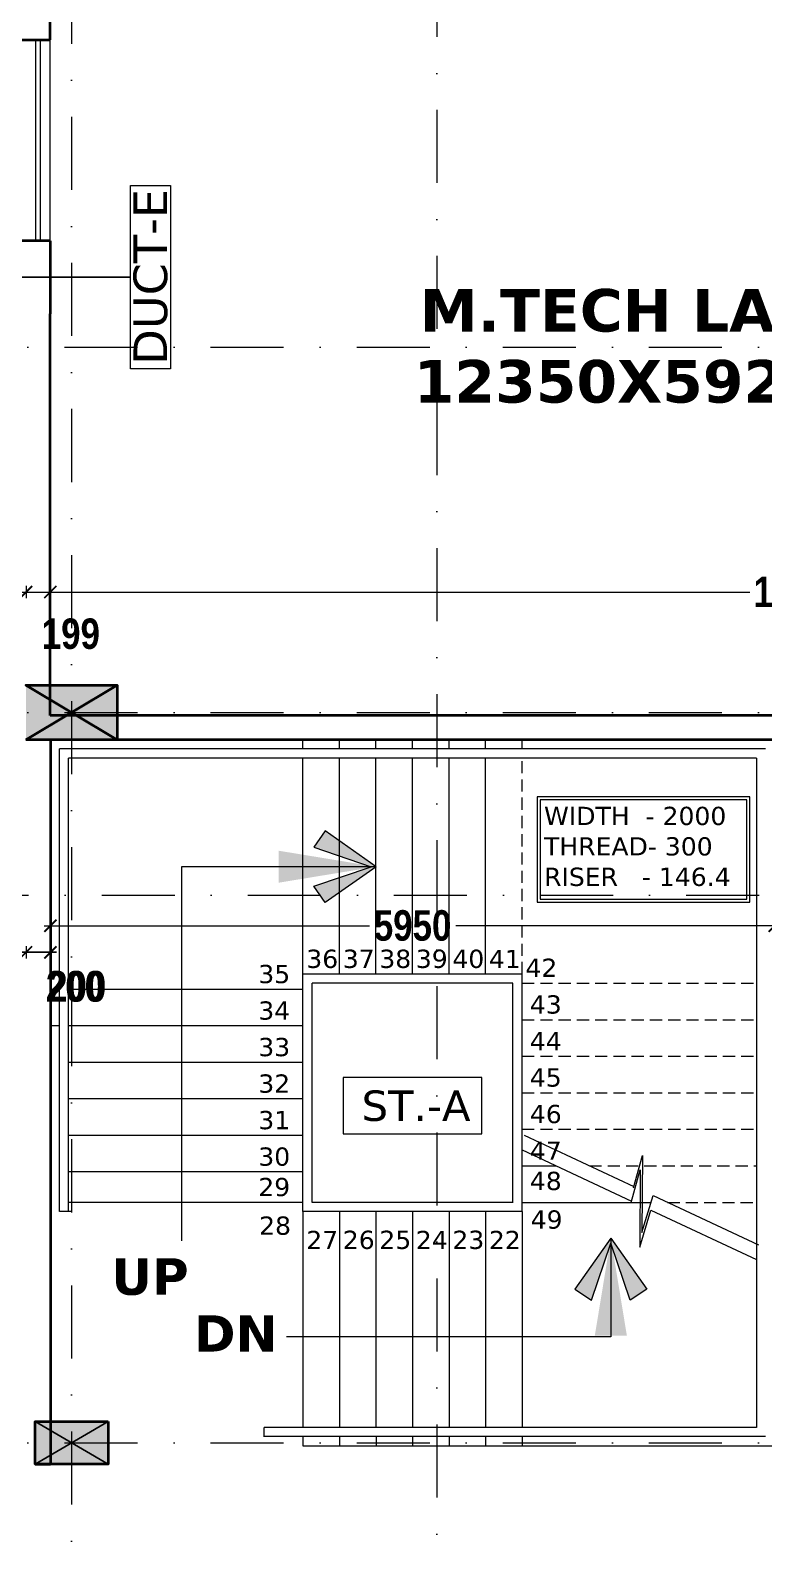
# Model space of a CAD drawing. Header units: millimetres. Extents: x -3092155 to 4513934, y -12317808 to 1850003.
# Drawn here: x -444852 to -438832, y -5682594 to -5670049 of the extents above; entities that cross this region are included whole.
import ezdxf

# ---------------------------------------------------------------- set-up
doc = ezdxf.new("R2010")
doc.units = ezdxf.units.MM
doc.header["$LTSCALE"] = 2
doc.header["$MEASUREMENT"] = 0
doc.header["$PDMODE"] = 34
doc.header["$PDSIZE"] = 500
doc.linetypes.add('DASHDOT', pattern=[1, 0.5, -0.25, 0, -0.25])
doc.linetypes.add('HIDDEN', pattern=[0.375, 0.25, -0.125])
for name, color, linetype, lineweight, true_color in [('AEROW', 7, 'Continuous', 15, 0x0d0d0d), ('duct text', 7, 'Continuous', 5, 0x30182a), ('partation wall', 7, 'Continuous', 20, 0x525023)]:
    doc.layers.add(name, color=color, linetype=linetype, lineweight=lineweight, true_color=true_color)
for name, color, linetype, lineweight in [('coloumn', 10, 'Continuous', 35), ('cornice', 12, 'Continuous', 25), ('D DIM', 250, 'Continuous', 9), ('DUCT', 37, 'Continuous', 35), ('glass', 5, 'Continuous', 15), ('GRID', 251, 'DASHDOT', 5), ('RAILING', 47, 'Continuous', 13), ('SILL', 74, 'Continuous', 9), ('STAIR', 252, 'Continuous', 9), ('TEXT', 7, 'Continuous', 13), ('WAll', 250, 'Continuous', 35)]:
    doc.layers.add(name, color=color, linetype=linetype, lineweight=lineweight)
doc.styles.add('door', font='arial.ttf', dxfattribs={"height": 70})
doc.styles.add('INNER DIM', font='ARIALNB.TTF', dxfattribs={"height": 250})
doc.styles.add('style2', font='verdana.ttf')
doc.dimstyles.new('DOOR', dxfattribs={"dimtxt": 100, "dimasz": 100, "dimexe": 25, "dimexo": 50, "dimgap": 25, "dimtad": 0, "dimtih": 1, "dimtoh": 1, "dimdec": 0, "dimzin": 3, "dimdsep": 46, "dimtxsty": 'door', "dimblk": 'OBLIQUE', "dimcen": 200, "dimclrd": 256, "dimclre": 256, "dimclrt": 256, "dimadec": 0, "dimazin": 0, "dimtfac": 1, "dimtdec": 0, "dimtofl": 0, "dimtmove": 2, "dimatfit": 3, "dimfxl": 300, "dimfxlon": 1, "dimfrac": 1, "dimtolj": 1, "dimtzin": 0, "dimlwd": -1, "dimlwe": -1, "dimarcsym": 0})
doc.dimstyles.new('INNER DIM', dxfattribs={"dimscale": 0, "dimtxt": 250, "dimasz": 100, "dimexe": 50, "dimexo": 50, "dimgap": 50, "dimtad": 0, "dimdec": 0, "dimzin": 0, "dimdsep": 46, "dimtxsty": 'INNER DIM', "dimblk": 'ARCHTICK', "dimcen": 100, "dimdle": 50, "dimclrd": 256, "dimclre": 256, "dimclrt": 256, "dimadec": 0, "dimazin": 0, "dimtfac": 1, "dimtdec": 0, "dimtix": 1, "dimtmove": 2, "dimatfit": 3, "dimfxl": 50, "dimfxlon": 1, "dimtolj": 1, "dimtzin": 0, "dimlwd": -1, "dimlwe": -1, "dimarcsym": 1})

# ---------------------------------------------------------------- blocks, each defined once
blk = doc.blocks.new('_ArchTick')
at = {"color": 0, "linetype": 'ByBlock', "const_width": 0.15}
blk.add_lwpolyline([(-0.5, -0.5), (0.5, 0.5)], dxfattribs=at)
blk = doc.blocks.new('*D655')
at = {"layer": 'D DIM', "ltscale": 100, "transparency": 16777216}
for p, q in [((-444939, -5674662), (-444640, -5674662)), ((-444889, -5674612), (-444889, -5674712)), ((-444690, -5674612), (-444690, -5674712))]:
    blk.add_line(p, q, dxfattribs=at)
at = {"layer": 'Defpoints', "color": 0, "lineweight": 50, "ltscale": 100, "transparency": 16777216}
for p in [(-444690, -5673932), (-444889, -5674120), (-444690, -5674662)]:
    blk.add_point(p, dxfattribs=at)
at = {"layer": 'D DIM', "ltscale": 100, "transparency": 16777216, "xscale": 100, "yscale": 100, "zscale": 100, "rotation": 180}
blk.add_blockref('_ArchTick', (-444889, -5674662), dxfattribs=at)
at = {"layer": 'D DIM', "ltscale": 100, "transparency": 16777216, "xscale": 100, "yscale": 100, "zscale": 100}
blk.add_blockref('_ArchTick', (-444690, -5674662), dxfattribs=at)
at = {"layer": 'D DIM', "ltscale": 100, "transparency": 16777216, "insert": (-444521, -5675006), "char_height": 250, "attachment_point": 5, "style": 'INNER DIM'}
blk.add_mtext('\\A1;199', dxfattribs=at)
blk = doc.blocks.new('*D656')
at = {"layer": 'D DIM', "ltscale": 100, "transparency": 16777216}
for p, q in [((-444740, -5674662), (-438944, -5674662)), ((-444690, -5674612), (-444690, -5674712)), ((-432289, -5674662), (-438085, -5674662)), ((-432339, -5674612), (-432339, -5674712))]:
    blk.add_line(p, q, dxfattribs=at)
at = {"layer": 'Defpoints', "color": 0, "lineweight": 50, "ltscale": 100, "transparency": 16777216}
for p in [(-444690, -5673932), (-432339, -5674076), (-432339, -5674662)]:
    blk.add_point(p, dxfattribs=at)
at = {"layer": 'D DIM', "ltscale": 100, "transparency": 16777216, "xscale": 100, "yscale": 100, "zscale": 100, "rotation": 180}
blk.add_blockref('_ArchTick', (-444690, -5674662), dxfattribs=at)
at = {"layer": 'D DIM', "ltscale": 100, "transparency": 16777216, "xscale": 100, "yscale": 100, "zscale": 100}
blk.add_blockref('_ArchTick', (-432339, -5674662), dxfattribs=at)
at = {"layer": 'D DIM', "ltscale": 100, "transparency": 16777216, "insert": (-438515, -5674662), "char_height": 250, "attachment_point": 5, "style": 'INNER DIM'}
blk.add_mtext('\\A1;12350', dxfattribs=at)
blk = doc.blocks.new('*D191')
at = {"layer": 'D DIM', "ltscale": 100, "transparency": 16777216}
for p, q in [((-444889, -5677572), (-444889, -5677672)), ((-444689, -5677572), (-444689, -5677672)), ((-444939, -5677622), (-444639, -5677622))]:
    blk.add_line(p, q, dxfattribs=at)
at = {"layer": 'Defpoints', "color": 0, "lineweight": 50, "ltscale": 100, "transparency": 16777216}
for p in [(-444889, -5677403), (-444689, -5677403), (-444689, -5677622)]:
    blk.add_point(p, dxfattribs=at)
at = {"layer": 'D DIM', "ltscale": 100, "transparency": 16777216, "xscale": 100, "yscale": 100, "zscale": 100, "rotation": 180}
blk.add_blockref('_ArchTick', (-444889, -5677622), dxfattribs=at)
at = {"layer": 'D DIM', "ltscale": 100, "transparency": 16777216, "xscale": 100, "yscale": 100, "zscale": 100}
blk.add_blockref('_ArchTick', (-444689, -5677622), dxfattribs=at)
at = {"layer": 'D DIM', "ltscale": 100, "transparency": 16777216, "insert": (-444469, -5677903), "char_height": 250, "attachment_point": 5, "style": 'INNER DIM'}
blk.add_mtext('\\A1;200', dxfattribs=at)
blk = doc.blocks.new('*D565')
at = {"layer": 'D DIM', "ltscale": 100, "transparency": 16777216}
for p, q in [((-444689, -5677403), (-444689, -5677353)), ((-438739, -5677403), (-438739, -5677353)), ((-444739, -5677403), (-442069, -5677403)), ((-438689, -5677403), (-441359, -5677403))]:
    blk.add_line(p, q, dxfattribs=at)
at = {"layer": 'Defpoints', "color": 0, "lineweight": 50, "ltscale": 100, "transparency": 16777216}
for p in [(-444689, -5677403), (-444689, -5677403), (-438739, -5677403)]:
    blk.add_point(p, dxfattribs=at)
at = {"layer": 'D DIM', "ltscale": 100, "transparency": 16777216, "xscale": 100, "yscale": 100, "zscale": 100, "rotation": 180}
blk.add_blockref('_ArchTick', (-444689, -5677403), dxfattribs=at)
at = {"layer": 'D DIM', "ltscale": 100, "transparency": 16777216, "xscale": 100, "yscale": 100, "zscale": 100}
blk.add_blockref('_ArchTick', (-438739, -5677403), dxfattribs=at)
at = {"layer": 'D DIM', "ltscale": 100, "transparency": 16777216, "insert": (-441714, -5677403), "char_height": 250, "attachment_point": 5, "style": 'INNER DIM'}
blk.add_mtext('\\A1;5950', dxfattribs=at)
blk = doc.blocks.new('*D566')
at = {"layer": 'D DIM', "ltscale": 100, "transparency": 16777216}
for p, q in [((-444889, -5677572), (-444889, -5677672)), ((-444689, -5677572), (-444689, -5677672)), ((-444639, -5677622), (-444939, -5677622))]:
    blk.add_line(p, q, dxfattribs=at)
at = {"layer": 'Defpoints', "color": 0, "lineweight": 50, "ltscale": 100, "transparency": 16777216}
for p in [(-444889, -5677403), (-444689, -5677403), (-444889, -5677622)]:
    blk.add_point(p, dxfattribs=at)
at = {"layer": 'D DIM', "ltscale": 100, "transparency": 16777216, "xscale": 100, "yscale": 100, "zscale": 100, "rotation": 180}
blk.add_blockref('_ArchTick', (-444889, -5677622), dxfattribs=at)
at = {"layer": 'D DIM', "ltscale": 100, "transparency": 16777216, "xscale": 100, "yscale": 100, "zscale": 100}
blk.add_blockref('_ArchTick', (-444689, -5677622), dxfattribs=at)
at = {"layer": 'D DIM', "ltscale": 100, "transparency": 16777216, "insert": (-444487, -5677903), "char_height": 250, "attachment_point": 5, "style": 'INNER DIM'}
blk.add_mtext('\\A1;200', dxfattribs=at)
blk = doc.blocks.new('F.F')
at = {"layer": 'coloumn', "ltscale": 100}
for points in [[(-216760, -5829206), (-216760, -5828756), (-217510, -5828756), (-217510, -5829206)], [(-216835, -5834806), (-216835, -5835156), (-217435, -5835156), (-217435, -5834806)]]:
    blk.add_hatch(color=256, dxfattribs=at).paths.add_polyline_path(points)
for p, q in [((-217510, -5828756), (-216760, -5828756)), ((-216760, -5828756), (-216760, -5829206)), ((-216760, -5829206), (-217510, -5829206))]:
    blk.add_line(p, q, dxfattribs=at)
at = {"layer": 'coloumn', "lineweight": 25, "ltscale": 100}
for p, q in [((-217435, -5835156), (-216835, -5834806)), ((-217435, -5834806), (-216835, -5835156))]:
    blk.add_line(p, q, dxfattribs=at)
at = {"layer": 'coloumn', "ltscale": 100}
blk.add_lwpolyline([(-216760, -5829206), (-217510, -5828756), (-216760, -5828756), (-217510, -5829206)], dxfattribs=at)
blk.add_lwpolyline([(-216835, -5834806), (-216835, -5835156), (-217435, -5835156), (-217435, -5834806)], close=True, dxfattribs=at)
blk = doc.blocks.new('_Oblique')
at = {"color": 0, "linetype": 'ByBlock', "lineweight": -2}
blk.add_line((-0.5, -0.5), (0.5, 0.5), dxfattribs=at)
blk = doc.blocks.new('airo')
at = {"layer": 'D DIM', "ltscale": 100}
blk.add_hatch(color=256, dxfattribs=at).paths.add_polyline_path([(-1332, 768), (-1173, 299), (-1037, 392), (-1332, 810), (-1628, 392), (-1492, 299)])
for p, q in [((-1332, 810), (-1628, 392)), ((-1492, 299), (-1332, 768)), ((-1332, 810), (-1037, 392)), ((-1173, 299), (-1332, 768)), ((-1628, 392), (-1492, 299)), ((-1037, 392), (-1173, 299))]:
    blk.add_line(p, q, dxfattribs=at)
at = {"layer": 'AEROW', "lineweight": 35, "ltscale": 100}
blk.add_leader([(-1332, 810), (-1332, 0), (1332, 0)], dimstyle='INNER DIM', override={"dimscale": 1, "dimasz": 800}, dxfattribs=at)
blk = doc.blocks.new('6yuj6kit')
at = {"layer": 'duct text', "ltscale": 0.1}
blk.add_lwpolyline([(-155358, -5601416), (-155358, -5599908), (-155029, -5599908), (-155029, -5601416)], close=True, dxfattribs=at)
at = {"layer": 'duct text', "ltscale": 0.1, "insert": (-155193, -5600660), "char_height": 276.64, "width": 1547.24, "attachment_point": 5, "rotation": 90, "style": 'style2'}
blk.add_mtext('\\pxt11;DUCT-E', dxfattribs=at)
at = {"layer": 'duct text', "ltscale": 0.1}
blk.add_leader([(-156459, -5600662), (-155358, -5600662), (-156459, -5600662)], dimstyle='DOOR', dxfattribs=at)

msp = doc.modelspace()

# ---------------------------------------------------------------- hatches: boundary and pattern name
at = {"layer": 'D DIM', "ltscale": 100}
msp.add_hatch(color=256, dxfattribs=at).paths.add_polyline_path([(-442055.4, -5676918.6), (-442524.4, -5677077.9), (-442432.3, -5677213.9), (-442014.3, -5676918.6), (-442432.3, -5676623.2), (-442524.4, -5676759.2)])

# ---------------------------------------------------------------- linework, layer by layer
for p, q in [((-442432.3, -5676623.2), (-442524.4, -5676759.2)), ((-442014.3, -5676918.6), (-442432.3, -5676623.2)), ((-442524.4, -5676759.2), (-442055.4, -5676918.6)), ((-442524.4, -5677077.9), (-442055.4, -5676918.6)), ((-442014.3, -5676918.6), (-442432.3, -5677213.9)), ((-442432.3, -5677213.9), (-442524.4, -5677077.9)), ((-440797.2, -5679125.3), (-439897.9, -5679546)), ((-440814.3, -5679245.2), (-439915, -5679665.9)), ((-439900.7, -5679556.3), (-439826.9, -5679290.3)), ((-439826.9, -5679290.3), (-439829.9, -5679924.3)), ((-439917.9, -5679676.2), (-439844, -5679410.3)), ((-439844, -5679410.3), (-439847.1, -5680044.3)), ((-439829.9, -5679924.3), (-439738.9, -5679620.3)), ((-439738.9, -5679620.3), (-438872.1, -5680025.8)), ((-439847.1, -5680044.3), (-439756.1, -5679740.3)), ((-439756.1, -5679740.3), (-438889.3, -5680145.8))]:
    msp.add_line(p, q, dxfattribs=at)
at = {"layer": 'DUCT', "ltscale": 100}
for p, q in [((-444689.7, -5670126.2), (-444689.7, -5668776.2)), ((-445639.7, -5670126.2), (-444689.7, -5670126.2)), ((-444689.7, -5671776.2), (-445638.9, -5671776.2)), ((-444689.7, -5671776.2), (-444689.7, -5672376.2))]:
    msp.add_line(p, q, dxfattribs=at)
at = {"layer": 'glass', "ltscale": 100}
for p, q in [((-444809.7, -5671776.2), (-444809.7, -5670126.2)), ((-444769.7, -5671776.2), (-444769.7, -5670126.2))]:
    msp.add_line(p, q, dxfattribs=at)
at = {"layer": 'GRID', "color": 5, "ltscale": 600}
for p, q in [((-444514.7, -5656356.5), (-444514.7, -5743436)), ((-441514.7, -5657499.4), (-441514.7, -5742293.2))]:
    msp.add_line(p, q, dxfattribs=at)
at = {"layer": 'GRID', "color": 6, "ltscale": 600}
for p, q in [((-460174.6, -5672651.2), (-367335.1, -5672651.2)), ((-460174.6, -5675651.2), (-367335.1, -5675651.2)), ((-461068.9, -5677151.2), (-366441.5, -5677151.2)), ((-460174.6, -5681651.2), (-367335.1, -5681651.2))]:
    msp.add_line(p, q, dxfattribs=at)
at = {"layer": 'partation wall', "ltscale": 100}
msp.add_line((-444214.7, -5681826.2), (-444214.3, -5681826.2), dxfattribs=at)
at = {"layer": 'RAILING', "ltscale": 100}
for p, q in [((-438814.7, -5675951.2), (-444614.7, -5675951.2)), ((-444614.7, -5679751.2), (-444614.7, -5675951.2)), ((-438814.7, -5675951.2), (-444614.7, -5675951.2)), ((-444614.7, -5679751.2), (-444614.7, -5675951.2)), ((-438889.7, -5676026.2), (-444539.7, -5676026.2)), ((-444539.7, -5679751.2), (-444539.7, -5676026.2)), ((-438889.7, -5676026.2), (-444539.7, -5676026.2)), ((-444539.7, -5679751.2), (-444539.7, -5676026.2)), ((-438889.7, -5676026.2), (-438889.7, -5681526.2)), ((-438889.7, -5676026.2), (-438889.7, -5681526.2)), ((-440814.7, -5677801.2), (-442614.7, -5677801.2)), ((-442614.7, -5679751.2), (-442614.7, -5677801.2)), ((-440814.7, -5679751.2), (-440814.7, -5677801.2)), ((-440889.7, -5677876.2), (-442539.7, -5677876.2)), ((-442539.7, -5679676.2), (-442539.7, -5677876.2)), ((-440889.7, -5679676.2), (-440889.7, -5677876.2)), ((-440888.3, -5679676.2), (-442539.7, -5679676.2)), ((-444514.7, -5679751.2), (-444614.7, -5679751.2)), ((-440813.3, -5679751.2), (-442614.7, -5679751.2)), ((-438814.7, -5681601.2), (-442937.8, -5681601.2)), ((-438814.7, -5681601.2), (-442937.8, -5681601.2)), ((-438889.7, -5681526.2), (-442933.4, -5681526.2)), ((-442933.4, -5681601.2), (-442933.4, -5681526.2)), ((-438889.7, -5681526.2), (-442933.4, -5681526.2)), ((-442933.4, -5681601.2), (-442933.4, -5681526.2))]:
    msp.add_line(p, q, dxfattribs=at)
at = {"layer": 'RAILING', "color": 1, "ltscale": 100}
msp.add_lwpolyline([(-441145.7, -5678651.3), (-442283.2, -5678651.3), (-442283.2, -5679114.3), (-441145.7, -5679114.3)], close=True, dxfattribs=at)
at = {"layer": 'SILL', "ltscale": 100}
msp.add_line((-444689.7, -5671776.2), (-444689.7, -5670126.2), dxfattribs=at)
at = {"layer": 'STAIR', "ltscale": 100}
for p, q in [((-442614.7, -5675951.2), (-442614.7, -5675876.2)), ((-442314.7, -5675951.2), (-442314.7, -5675876.2)), ((-442014.7, -5675951.2), (-442014.7, -5675876.2)), ((-441714.7, -5675951.2), (-441714.7, -5675876.2)), ((-441414.7, -5675951.2), (-441414.7, -5675876.2)), ((-441114.7, -5675951.2), (-441114.7, -5675876.2)), ((-440814.7, -5675951.2), (-440814.7, -5675876.2)), ((-442614.7, -5677801.2), (-442614.7, -5676026.2)), ((-442314.7, -5677801.2), (-442314.7, -5676026.2)), ((-442014.7, -5677801.2), (-442014.7, -5676026.2)), ((-441714.7, -5677801.2), (-441714.7, -5676026.2)), ((-441414.7, -5677801.2), (-441414.7, -5676026.2)), ((-441114.7, -5677801.2), (-441114.7, -5676026.2)), ((-444615.1, -5677926.2), (-444690.1, -5677926.2)), ((-442614.7, -5677926.2), (-444539.7, -5677926.2)), ((-444615.1, -5678226.2), (-444690.1, -5678226.2)), ((-442614.7, -5678226.2), (-444539.7, -5678226.2)), ((-442614.7, -5678526.2), (-444539.7, -5678526.2)), ((-442614.7, -5678826.2), (-444539.7, -5678826.2)), ((-442614.7, -5679126.2), (-444539.7, -5679126.2)), ((-442614.7, -5679426.2), (-444539.7, -5679426.2)), ((-440814.7, -5679376.2), (-440534.7, -5679376.2)), ((-442614.7, -5679676.2), (-444539.7, -5679676.2)), ((-440814.7, -5679676.2), (-439756.1, -5679676.2)), ((-442614.7, -5679751.2), (-442614.7, -5681526.2)), ((-442314.7, -5679751.2), (-442314.7, -5681526.2)), ((-442014.7, -5679751.2), (-442014.7, -5681526.2)), ((-441714.7, -5679751.2), (-441714.7, -5681526.2)), ((-441414.7, -5679751.2), (-441414.7, -5681526.2)), ((-441114.7, -5679751.2), (-441114.7, -5681526.2)), ((-440814.7, -5679751.2), (-440814.7, -5681526.2)), ((-442614.5, -5681601.2), (-442614.5, -5681676.2)), ((-442314.5, -5681601.2), (-442314.5, -5681676.2)), ((-442014.5, -5681601.2), (-442014.5, -5681676.2)), ((-441714.5, -5681601.2), (-441714.5, -5681676.2)), ((-441414.5, -5681601.2), (-441414.5, -5681676.2)), ((-441114.5, -5681601.2), (-441114.5, -5681676.2)), ((-440814.5, -5681601.2), (-440814.5, -5681676.2)), ((-442614.5, -5681676.2), (-438739.7, -5681676.2))]:
    msp.add_line(p, q, dxfattribs=at)
at = {"layer": 'STAIR', "linetype": 'HIDDEN', "ltscale": 200}
for p, q in [((-440814.7, -5677801.2), (-440814.7, -5676026.2)), ((-440814.7, -5677876.2), (-438889.7, -5677876.2)), ((-440814.7, -5678176.2), (-438889.7, -5678176.2)), ((-440814.7, -5678476.2), (-438889.7, -5678476.2)), ((-440814.7, -5678776.2), (-438889.7, -5678776.2)), ((-440814.7, -5679076.2), (-438889.7, -5679076.2)), ((-440261.1, -5679376.2), (-438889.7, -5679376.2)), ((-439619.8, -5679676.2), (-438889.7, -5679676.2))]:
    msp.add_line(p, q, dxfattribs=at)
at = {"layer": 'TEXT', "ltscale": 100}
for points in [[(-438944.2, -5676345.2), (-440689.9, -5676345.2), (-440689.9, -5677211), (-438944.2, -5677211)], [(-438969.2, -5676370.2), (-440664.9, -5676370.2), (-440664.9, -5677186), (-438969.2, -5677186)]]:
    msp.add_lwpolyline(points, close=True, dxfattribs=at)
at = {"layer": 'WAll', "ltscale": 100}
for p, q in [((-444689.7, -5675676.2), (-444689.7, -5672376.2)), ((-432363.8, -5675676.2), (-444689.7, -5675676.2)), ((-444689.3, -5675876.2), (-444689.3, -5681826.2)), ((-438740.2, -5675876.2), (-444689.3, -5675876.2)), ((-444689.3, -5675876.2), (-444689.3, -5681826.2)), ((-444815.1, -5681826.2), (-444689.3, -5681826.2))]:
    msp.add_line(p, q, dxfattribs=at)

# ---------------------------------------------------------------- block references
at = {"layer": 'coloumn'}
msp.add_blockref('F.F', (-227379.8, 153330), dxfattribs=at)
at = {"layer": 'cornice', "color": 3, "lineweight": 50}
msp.add_blockref('6yuj6kit', (-288672.7, -71412.7), dxfattribs=at)
at = {"layer": 'D DIM', "xscale": -1}
msp.add_blockref('airo', (-441417.6, -5680780.2), dxfattribs=at)

# ---------------------------------------------------------------- texts
at = {"layer": 'TEXT', "ltscale": 0.1, "attachment_point": 5, "style": 'style2'}
for s, insert, char_height in [('\\pxt11;{\\fVerdana|b1|i0|c0|p34;M.TECH LAB\\P12350X5925}', (-440016.2, -5672641.8), 350), ('\\pxql;WIDTH  - 2000 \\PTHREAD- 300 \\PRISER   - 146.4 ', (-439835.5, -5676752.8), 150), ('36', (-442456.3, -5677676.7), 150), ('37', (-442156.3, -5677676.7), 150), ('38', (-441856.3, -5677676.7), 150), ('39', (-441556.3, -5677676.7), 150), ('40', (-441256.3, -5677676.7), 150), ('41', (-440956.3, -5677676.7), 150), ('35', (-442850.5, -5677801.7), 150), ('42', (-440656.3, -5677748.7), 150), ('43', (-440619.9, -5678051.7), 150), ('34', (-442850.5, -5678101.7), 150), ('33', (-442850.5, -5678401.7), 150), ('44', (-440619.9, -5678351.7), 150), ('45', (-440619.9, -5678651.7), 150), ('32', (-442850.5, -5678701.7), 150), ('31', (-442850.5, -5679001.7), 150), ('46', (-440619.9, -5678951.7), 150), ('30', (-442850.5, -5679301.7), 150), ('47', (-440619.9, -5679251.7), 150), ('29', (-442850.5, -5679551.7), 150), ('48', (-440619.9, -5679501.7), 150), ('28', (-442843.6, -5679868.8), 150), ('49', (-440613.1, -5679818.8), 150), ('27', (-442456.3, -5679985.5), 150), ('26', (-442156.3, -5679985.5), 150), ('25', (-441856.3, -5679985.5), 150), ('24', (-441556.3, -5679985.5), 150), ('23', (-441256.3, -5679985.5), 150), ('22', (-440956.3, -5679985.5), 150), ('{\\fVerdana|b1|i0|c0|p34;UP}', (-443870.7, -5680288.6), 300), ('{\\fVerdana|b1|i0|c0|p34;DN}', (-443166.9, -5680753.2), 300)]:
    msp.add_mtext(s, dxfattribs=dict(at, insert=insert, char_height=char_height))
at = {"layer": 'TEXT', "ltscale": 100, "insert": (-441238.2, -5678757), "char_height": 250, "width": 626.595, "attachment_point": 3, "style": 'style2'}
msp.add_mtext('ST.-A', dxfattribs=at)

# ---------------------------------------------------------------- dimensions: what is measured, and where the dimension line sits
at = {"layer": 'D DIM', "ltscale": 100}
for base, p1, p2, picture, middle in [((-444689.7, -5674661.7), (-444888.9, -5674119.8), (-444689.7, -5673932.4), '*D655', (-444520.9, -5675006.5)), ((-444688.9, -5677621.6), (-444888.9, -5677403), (-444688.9, -5677403), '*D191', (-444469.4, -5677903.3))]:
    dim = msp.add_linear_dim(base=base, p1=p1, p2=p2, dimstyle='INNER DIM', override={"dimscale": 1}, dxfattribs=at)
    dim.commit()
    dim.dimension.update_dxf_attribs({"geometry": picture, "text_midpoint": middle, "dimtype": 160})
dim = msp.add_linear_dim(base=(-432339.3, -5674661.7), p1=(-444689.7, -5673932.4), p2=(-432339.3, -5674076.2), dimstyle='INNER DIM', override={"dimscale": 1}, dxfattribs=at)
dim.commit()
dim.dimension.update_dxf_attribs({"geometry": '*D656', "text_midpoint": (-438514.5, -5674661.7)})
dim = msp.add_linear_dim(base=(-444689.3, -5677403), p1=(-438739.3, -5677403), p2=(-444689.3, -5677403), angle=180, dimstyle='INNER DIM', override={"dimscale": 1}, dxfattribs=at)
dim.commit()
dim.dimension.update_dxf_attribs({"geometry": '*D565', "text_midpoint": (-441714.3, -5677403)})
dim = msp.add_linear_dim(base=(-444889.3, -5677621.6), p1=(-444689.3, -5677403), p2=(-444889.3, -5677403), angle=180, dimstyle='INNER DIM', override={"dimscale": 1}, dxfattribs=at)
dim.commit()
dim.dimension.update_dxf_attribs({"geometry": '*D566', "text_midpoint": (-444486.6, -5677903.3), "dimtype": 160})

# ---------------------------------------------------------------- leaders
at = {"layer": 'AEROW', "lineweight": 35, "ltscale": 100}
msp.add_leader([(-442014.7, -5676918.6), (-443610.9, -5676918.6), (-443610.9, -5679992.9)], dimstyle='INNER DIM', override={"dimscale": 1, "dimasz": 800}, dxfattribs=at)

doc.saveas('drawing.dxf')
